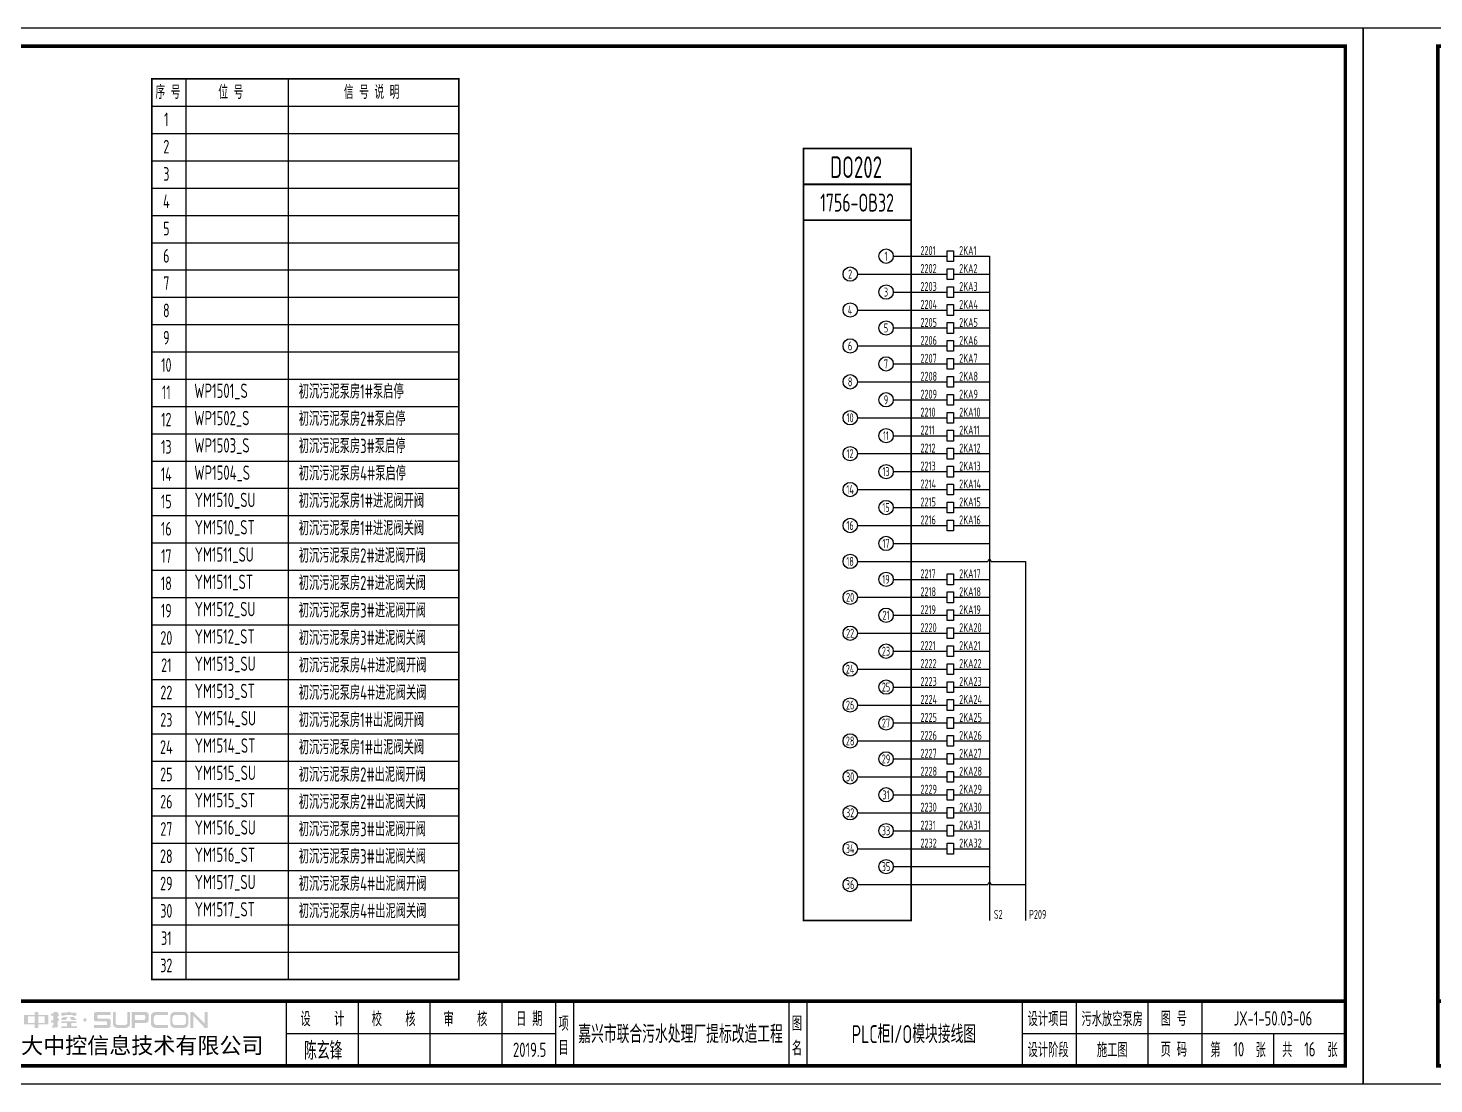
# Model space of a CAD drawing. Header units: millimetres. Extents: x 30557 to 235556, y -116603 to -73383.
# Drawn here: x 135185 to 139101, y -83067 to -80127 of the extents above; entities that cross this region are included whole.
import ezdxf
from ezdxf.enums import TextEntityAlignment as Align

# ---------------------------------------------------------------- set-up
doc = ezdxf.new("R2010")
doc.units = ezdxf.units.MM
doc.layers.add('1', color=3, linetype='Continuous')
doc.layers.add('_Drawing', color=7, linetype='Continuous', lineweight=25)
doc.styles.add('supcon', font='sceie.shx', dxfattribs={"width": 0.75, "height": 40, "bigfont": 'sceic.shx'})
doc.styles.add('Title', font='', dxfattribs={"height": 45})
doc.styles.get('Title').set_extended_font_data('SimHei')

# ---------------------------------------------------------------- blocks, each defined once
blk = doc.blocks.new('中控·SUPCON')
at = {"linetype": 'Continuous'}
h = blk.add_hatch(color=2, dxfattribs=at)
h.dxf.hatch_style = 1
h.paths.add_polyline_path([(34, 33), (20, 33), (20, 37), (15, 37), (15, 36), (15, 33), (0, 33), (0, 20), (13, 20), (15, 20), (15, 15), (20, 15), (20, 20), (22, 20), (34, 20)])
h.paths.add_polyline_path([(20, 30), (20, 31), (29, 31), (29, 22), (20, 22)], flags=16)
h.paths.add_polyline_path([(15, 30), (15, 22), (6, 22), (6, 31), (15, 31)], flags=16)
h.paths.add_polyline_path([(47, 32), (49, 32), (49, 35), (47, 35), (47, 37), (41, 37), (41, 35), (38, 35), (38, 32), (41, 32), (41, 25.8), (38, 25), (38, 22), (41, 22.8), (41, 18.3), (39, 17), (39, 15), (47, 16), (47, 24.5), (49, 25), (49, 28), (47, 27.5)])
h.paths.add_polyline_path([(61, 30), (55, 30), (52, 28), (52, 26), (58, 26)])
h.paths.add_polyline_path([(73, 28), (71, 28), (70, 30), (64, 30), (66, 26), (73, 26)])
h.paths.add_polyline_path([(73, 36), (64.6, 36), (64.6, 37), (60.4, 37), (60.4, 36), (52, 36), (52, 32), (56.8, 32), (56.8, 33.1), (68.2, 33.1), (68.2, 32), (73, 32)])
h.paths.add_polyline_path([(66, 22), (73, 22), (73, 24), (52, 24), (52, 22), (60, 22), (60, 17), (52, 17), (52, 15), (74, 15), (74, 17), (66, 17)])
h.paths.add_polyline_path([(82.7, 26.1, 1), (87.6, 26.1, 1)])
h.paths.add_polyline_path([(118, 28), (103.5, 28, -0.414214), (102.5, 29), (102.5, 32, -0.414214), (103.5, 33), (121, 33), (121, 37), (100.5, 37, 0.414214), (97.5, 34), (97.5, 27, 0.414214), (100.5, 24), (115, 24, -0.414214), (116, 23), (116, 20, -0.414214), (115, 19), (97.5, 19), (97.5, 15), (118, 15, 0.414214), (121, 18), (121, 25, 0.414214)])
h.paths.add_polyline_path([(128, 37), (124, 37), (124, 36), (124, 21, 0.414214), (130, 15), (142, 15, 0.414214), (148, 21), (148, 37), (144, 37), (144, 22, -0.414214), (141, 19), (131, 19, -0.414214), (128, 22)])
h.paths.add_polyline_path([(174, 26), (174, 33, 0.414214), (170, 37), (150, 37), (150, 36), (150, 15), (155, 15), (155, 22), (170, 22, 0.414214)])
h.paths.add_polyline_path([(167, 26), (155, 26), (155, 33), (167, 33, -0.414214), (169, 31), (169, 28, -0.414214)], flags=16)
h.paths.add_polyline_path([(201, 19), (185, 19, -0.414214), (181, 23), (181, 29, -0.414214), (185, 33), (201, 33), (201, 37), (183, 37, 0.414214), (177, 31), (177, 21, 0.414214), (183, 15), (201, 15)])
h.paths.add_polyline_path([(229, 21), (229, 31, 0.414214), (223, 37), (210, 37, 0.414214), (204, 31), (204, 21, 0.414214), (210, 15), (223, 15, 0.414214)])
h.paths.add_polyline_path([(207, 23), (207, 29, -0.414214), (211, 33), (222, 33, -0.414214), (226, 29), (226, 23, -0.414214), (222, 19), (211, 19, -0.414214)], flags=16)
h.paths.add_polyline_path([(236, 32.1), (252, 15), (256, 15), (256, 37), (252, 37), (252, 21), (236, 37), (232, 37), (232, 36), (232, 15), (236, 15)])
h = blk.add_hatch(color=2, dxfattribs=at)
h.dxf.hatch_style = 1
h.paths.add_polyline_path([(34, 33), (20, 33), (20, 37), (15, 37), (15, 36), (15, 33), (0, 33), (0, 20), (13, 20), (15, 20), (15, 15), (20, 15), (20, 20), (22, 20), (34, 20)])
h.paths.add_polyline_path([(20, 30), (20, 31), (29, 31), (29, 22), (20, 22)], flags=16)
h.paths.add_polyline_path([(15, 30), (15, 22), (6, 22), (6, 31), (15, 31)], flags=16)
h.paths.add_polyline_path([(47, 32), (49, 32), (49, 35), (47, 35), (47, 37), (41, 37), (41, 35), (38, 35), (38, 32), (41, 32), (41, 25.8), (38, 25), (38, 22), (41, 22.8), (41, 18.3), (39, 17), (39, 15), (47, 16), (47, 24.5), (49, 25), (49, 28), (47, 27.5)])
h.paths.add_polyline_path([(61, 30), (55, 30), (52, 28), (52, 26), (58, 26)])
h.paths.add_polyline_path([(73, 28), (71, 28), (70, 30), (64, 30), (66, 26), (73, 26)])
h.paths.add_polyline_path([(73, 36), (64.6, 36), (64.6, 37), (60.4, 37), (60.4, 36), (52, 36), (52, 32), (56.8, 32), (56.8, 33.1), (68.2, 33.1), (68.2, 32), (73, 32)])
h.paths.add_polyline_path([(66, 22), (73, 22), (73, 24), (52, 24), (52, 22), (60, 22), (60, 17), (52, 17), (52, 15), (74, 15), (74, 17), (66, 17)])
h.paths.add_polyline_path([(82.7, 26.1, 1), (87.6, 26.1, 1)])
h.paths.add_polyline_path([(118, 28), (103.5, 28, -0.414214), (102.5, 29), (102.5, 32, -0.414214), (103.5, 33), (121, 33), (121, 37), (100.5, 37, 0.414214), (97.5, 34), (97.5, 27, 0.414214), (100.5, 24), (115, 24, -0.414214), (116, 23), (116, 20, -0.414214), (115, 19), (97.5, 19), (97.5, 15), (118, 15, 0.414214), (121, 18), (121, 25, 0.414214)])
h.paths.add_polyline_path([(128, 37), (124, 37), (124, 36), (124, 21, 0.414214), (130, 15), (142, 15, 0.414214), (148, 21), (148, 37), (144, 37), (144, 22, -0.414214), (141, 19), (131, 19, -0.414214), (128, 22)])
h.paths.add_polyline_path([(174, 26), (174, 33, 0.414214), (170, 37), (150, 37), (150, 36), (150, 15), (155, 15), (155, 22), (170, 22, 0.414214)])
h.paths.add_polyline_path([(167, 26), (155, 26), (155, 33), (167, 33, -0.414214), (169, 31), (169, 28, -0.414214)], flags=16)
h.paths.add_polyline_path([(201, 19), (185, 19, -0.414214), (181, 23), (181, 29, -0.414214), (185, 33), (201, 33), (201, 37), (183, 37, 0.414214), (177, 31), (177, 21, 0.414214), (183, 15), (201, 15)])
h.paths.add_polyline_path([(229, 21), (229, 31, 0.414214), (223, 37), (210, 37, 0.414214), (204, 31), (204, 21, 0.414214), (210, 15), (223, 15, 0.414214)])
h.paths.add_polyline_path([(207, 23), (207, 29, -0.414214), (211, 33), (222, 33, -0.414214), (226, 29), (226, 23, -0.414214), (222, 19), (211, 19, -0.414214)], flags=16)
h.paths.add_polyline_path([(236, 32.1), (252, 15), (256, 15), (256, 37), (252, 37), (252, 21), (236, 37), (232, 37), (232, 36), (232, 15), (236, 15)])
h = blk.add_hatch(color=2, dxfattribs=at)
h.dxf.hatch_style = 1
h.paths.add_polyline_path([(34, 33), (20, 33), (20, 37), (15, 37), (15, 36), (15, 33), (0, 33), (0, 20), (13, 20), (15, 20), (15, 15), (20, 15), (20, 20), (22, 20), (34, 20)])
h.paths.add_polyline_path([(20, 30), (20, 31), (29, 31), (29, 22), (20, 22)], flags=16)
h.paths.add_polyline_path([(15, 30), (15, 22), (6, 22), (6, 31), (15, 31)], flags=16)
h.paths.add_polyline_path([(47, 32), (49, 32), (49, 35), (47, 35), (47, 37), (41, 37), (41, 35), (38, 35), (38, 32), (41, 32), (41, 25.8), (38, 25), (38, 22), (41, 22.8), (41, 18.3), (39, 17), (39, 15), (47, 16), (47, 24.5), (49, 25), (49, 28), (47, 27.5)])
h.paths.add_polyline_path([(61, 30), (55, 30), (52, 28), (52, 26), (58, 26)])
h.paths.add_polyline_path([(73, 28), (71, 28), (70, 30), (64, 30), (66, 26), (73, 26)])
h.paths.add_polyline_path([(73, 36), (64.6, 36), (64.6, 37), (60.4, 37), (60.4, 36), (52, 36), (52, 32), (56.8, 32), (56.8, 33.1), (68.2, 33.1), (68.2, 32), (73, 32)])
h.paths.add_polyline_path([(66, 22), (73, 22), (73, 24), (52, 24), (52, 22), (60, 22), (60, 17), (52, 17), (52, 15), (74, 15), (74, 17), (66, 17)])
h.paths.add_polyline_path([(82.7, 26.1, 1), (87.6, 26.1, 1)])
h.paths.add_polyline_path([(118, 28), (103.5, 28, -0.414214), (102.5, 29), (102.5, 32, -0.414214), (103.5, 33), (121, 33), (121, 37), (100.5, 37, 0.414214), (97.5, 34), (97.5, 27, 0.414214), (100.5, 24), (115, 24, -0.414214), (116, 23), (116, 20, -0.414214), (115, 19), (97.5, 19), (97.5, 15), (118, 15, 0.414214), (121, 18), (121, 25, 0.414214)])
h.paths.add_polyline_path([(128, 37), (124, 37), (124, 36), (124, 21, 0.414214), (130, 15), (142, 15, 0.414214), (148, 21), (148, 37), (144, 37), (144, 22, -0.414214), (141, 19), (131, 19, -0.414214), (128, 22)])
h.paths.add_polyline_path([(174, 26), (174, 33, 0.414214), (170, 37), (150, 37), (150, 36), (150, 15), (155, 15), (155, 22), (170, 22, 0.414214)])
h.paths.add_polyline_path([(167, 26), (155, 26), (155, 33), (167, 33, -0.414214), (169, 31), (169, 28, -0.414214)], flags=16)
h.paths.add_polyline_path([(201, 19), (185, 19, -0.414214), (181, 23), (181, 29, -0.414214), (185, 33), (201, 33), (201, 37), (183, 37, 0.414214), (177, 31), (177, 21, 0.414214), (183, 15), (201, 15)])
h.paths.add_polyline_path([(229, 21), (229, 31, 0.414214), (223, 37), (210, 37, 0.414214), (204, 31), (204, 21, 0.414214), (210, 15), (223, 15, 0.414214)])
h.paths.add_polyline_path([(207, 23), (207, 29, -0.414214), (211, 33), (222, 33, -0.414214), (226, 29), (226, 23, -0.414214), (222, 19), (211, 19, -0.414214)], flags=16)
h.paths.add_polyline_path([(236, 32.1), (252, 15), (256, 15), (256, 37), (252, 37), (252, 21), (236, 37), (232, 37), (232, 36), (232, 15), (236, 15)])
h = blk.add_hatch(color=2, dxfattribs=at)
h.dxf.hatch_style = 1
h.paths.add_polyline_path([(34, 33), (20, 33), (20, 37), (15, 37), (15, 36), (15, 33), (0, 33), (0, 20), (13, 20), (15, 20), (15, 15), (20, 15), (20, 20), (22, 20), (34, 20)])
h.paths.add_polyline_path([(20, 30), (20, 31), (29, 31), (29, 22), (20, 22)], flags=16)
h.paths.add_polyline_path([(15, 30), (15, 22), (6, 22), (6, 31), (15, 31)], flags=16)
h.paths.add_polyline_path([(47, 32), (49, 32), (49, 35), (47, 35), (47, 37), (41, 37), (41, 35), (38, 35), (38, 32), (41, 32), (41, 25.8), (38, 25), (38, 22), (41, 22.8), (41, 18.3), (39, 17), (39, 15), (47, 16), (47, 24.5), (49, 25), (49, 28), (47, 27.5)])
h.paths.add_polyline_path([(61, 30), (55, 30), (52, 28), (52, 26), (58, 26)])
h.paths.add_polyline_path([(73, 28), (71, 28), (70, 30), (64, 30), (66, 26), (73, 26)])
h.paths.add_polyline_path([(73, 36), (64.6, 36), (64.6, 37), (60.4, 37), (60.4, 36), (52, 36), (52, 32), (56.8, 32), (56.8, 33.1), (68.2, 33.1), (68.2, 32), (73, 32)])
h.paths.add_polyline_path([(66, 22), (73, 22), (73, 24), (52, 24), (52, 22), (60, 22), (60, 17), (52, 17), (52, 15), (74, 15), (74, 17), (66, 17)])
h.paths.add_polyline_path([(82.7, 26.1, 1), (87.6, 26.1, 1)])
h.paths.add_polyline_path([(118, 28), (103.5, 28, -0.414214), (102.5, 29), (102.5, 32, -0.414214), (103.5, 33), (121, 33), (121, 37), (100.5, 37, 0.414214), (97.5, 34), (97.5, 27, 0.414214), (100.5, 24), (115, 24, -0.414214), (116, 23), (116, 20, -0.414214), (115, 19), (97.5, 19), (97.5, 15), (118, 15, 0.414214), (121, 18), (121, 25, 0.414214)])
h.paths.add_polyline_path([(128, 37), (124, 37), (124, 36), (124, 21, 0.414214), (130, 15), (142, 15, 0.414214), (148, 21), (148, 37), (144, 37), (144, 22, -0.414214), (141, 19), (131, 19, -0.414214), (128, 22)])
h.paths.add_polyline_path([(174, 26), (174, 33, 0.414214), (170, 37), (150, 37), (150, 36), (150, 15), (155, 15), (155, 22), (170, 22, 0.414214)])
h.paths.add_polyline_path([(167, 26), (155, 26), (155, 33), (167, 33, -0.414214), (169, 31), (169, 28, -0.414214)], flags=16)
h.paths.add_polyline_path([(201, 19), (185, 19, -0.414214), (181, 23), (181, 29, -0.414214), (185, 33), (201, 33), (201, 37), (183, 37, 0.414214), (177, 31), (177, 21, 0.414214), (183, 15), (201, 15)])
h.paths.add_polyline_path([(229, 21), (229, 31, 0.414214), (223, 37), (210, 37, 0.414214), (204, 31), (204, 21, 0.414214), (210, 15), (223, 15, 0.414214)])
h.paths.add_polyline_path([(207, 23), (207, 29, -0.414214), (211, 33), (222, 33, -0.414214), (226, 29), (226, 23, -0.414214), (222, 19), (211, 19, -0.414214)], flags=16)
h.paths.add_polyline_path([(236, 32.1), (252, 15), (256, 15), (256, 37), (252, 37), (252, 21), (236, 37), (232, 37), (232, 36), (232, 15), (236, 15)])
h = blk.add_hatch(color=2, dxfattribs=at)
h.dxf.hatch_style = 1
h.paths.add_polyline_path([(34, 33), (20, 33), (20, 37), (15, 37), (15, 36), (15, 33), (0, 33), (0, 20), (13, 20), (15, 20), (15, 15), (20, 15), (20, 20), (22, 20), (34, 20)])
h.paths.add_polyline_path([(20, 30), (20, 31), (29, 31), (29, 22), (20, 22)], flags=16)
h.paths.add_polyline_path([(15, 30), (15, 22), (6, 22), (6, 31), (15, 31)], flags=16)
h.paths.add_polyline_path([(47, 32), (49, 32), (49, 35), (47, 35), (47, 37), (41, 37), (41, 35), (38, 35), (38, 32), (41, 32), (41, 25.8), (38, 25), (38, 22), (41, 22.8), (41, 18.3), (39, 17), (39, 15), (47, 16), (47, 24.5), (49, 25), (49, 28), (47, 27.5)])
h.paths.add_polyline_path([(61, 30), (55, 30), (52, 28), (52, 26), (58, 26)])
h.paths.add_polyline_path([(73, 28), (71, 28), (70, 30), (64, 30), (66, 26), (73, 26)])
h.paths.add_polyline_path([(73, 36), (64.6, 36), (64.6, 37), (60.4, 37), (60.4, 36), (52, 36), (52, 32), (56.8, 32), (56.8, 33.1), (68.2, 33.1), (68.2, 32), (73, 32)])
h.paths.add_polyline_path([(66, 22), (73, 22), (73, 24), (52, 24), (52, 22), (60, 22), (60, 17), (52, 17), (52, 15), (74, 15), (74, 17), (66, 17)])
h.paths.add_polyline_path([(82.7, 26.1, 1), (87.6, 26.1, 1)])
h.paths.add_polyline_path([(118, 28), (103.5, 28, -0.414214), (102.5, 29), (102.5, 32, -0.414214), (103.5, 33), (121, 33), (121, 37), (100.5, 37, 0.414214), (97.5, 34), (97.5, 27, 0.414214), (100.5, 24), (115, 24, -0.414214), (116, 23), (116, 20, -0.414214), (115, 19), (97.5, 19), (97.5, 15), (118, 15, 0.414214), (121, 18), (121, 25, 0.414214)])
h.paths.add_polyline_path([(128, 37), (124, 37), (124, 36), (124, 21, 0.414214), (130, 15), (142, 15, 0.414214), (148, 21), (148, 37), (144, 37), (144, 22, -0.414214), (141, 19), (131, 19, -0.414214), (128, 22)])
h.paths.add_polyline_path([(174, 26), (174, 33, 0.414214), (170, 37), (150, 37), (150, 36), (150, 15), (155, 15), (155, 22), (170, 22, 0.414214)])
h.paths.add_polyline_path([(167, 26), (155, 26), (155, 33), (167, 33, -0.414214), (169, 31), (169, 28, -0.414214)], flags=16)
h.paths.add_polyline_path([(201, 19), (185, 19, -0.414214), (181, 23), (181, 29, -0.414214), (185, 33), (201, 33), (201, 37), (183, 37, 0.414214), (177, 31), (177, 21, 0.414214), (183, 15), (201, 15)])
h.paths.add_polyline_path([(229, 21), (229, 31, 0.414214), (223, 37), (210, 37, 0.414214), (204, 31), (204, 21, 0.414214), (210, 15), (223, 15, 0.414214)])
h.paths.add_polyline_path([(207, 23), (207, 29, -0.414214), (211, 33), (222, 33, -0.414214), (226, 29), (226, 23, -0.414214), (222, 19), (211, 19, -0.414214)], flags=16)
h.paths.add_polyline_path([(236, 32.1), (252, 15), (256, 15), (256, 37), (252, 37), (252, 21), (236, 37), (232, 37), (232, 36), (232, 15), (236, 15)])
h = blk.add_hatch(color=2, dxfattribs=at)
h.dxf.hatch_style = 1
h.paths.add_polyline_path([(34, 33), (20, 33), (20, 37), (15, 37), (15, 36), (15, 33), (0, 33), (0, 20), (13, 20), (15, 20), (15, 15), (20, 15), (20, 20), (22, 20), (34, 20)])
h.paths.add_polyline_path([(20, 30), (20, 31), (29, 31), (29, 22), (20, 22)], flags=16)
h.paths.add_polyline_path([(15, 30), (15, 22), (6, 22), (6, 31), (15, 31)], flags=16)
h.paths.add_polyline_path([(47, 32), (49, 32), (49, 35), (47, 35), (47, 37), (41, 37), (41, 35), (38, 35), (38, 32), (41, 32), (41, 25.8), (38, 25), (38, 22), (41, 22.8), (41, 18.3), (39, 17), (39, 15), (47, 16), (47, 24.5), (49, 25), (49, 28), (47, 27.5)])
h.paths.add_polyline_path([(61, 30), (55, 30), (52, 28), (52, 26), (58, 26)])
h.paths.add_polyline_path([(73, 28), (71, 28), (70, 30), (64, 30), (66, 26), (73, 26)])
h.paths.add_polyline_path([(73, 36), (64.6, 36), (64.6, 37), (60.4, 37), (60.4, 36), (52, 36), (52, 32), (56.8, 32), (56.8, 33.1), (68.2, 33.1), (68.2, 32), (73, 32)])
h.paths.add_polyline_path([(66, 22), (73, 22), (73, 24), (52, 24), (52, 22), (60, 22), (60, 17), (52, 17), (52, 15), (74, 15), (74, 17), (66, 17)])
h.paths.add_polyline_path([(82.7, 26.1, 1), (87.6, 26.1, 1)])
h.paths.add_polyline_path([(118, 28), (103.5, 28, -0.414214), (102.5, 29), (102.5, 32, -0.414214), (103.5, 33), (121, 33), (121, 37), (100.5, 37, 0.414214), (97.5, 34), (97.5, 27, 0.414214), (100.5, 24), (115, 24, -0.414214), (116, 23), (116, 20, -0.414214), (115, 19), (97.5, 19), (97.5, 15), (118, 15, 0.414214), (121, 18), (121, 25, 0.414214)])
h.paths.add_polyline_path([(128, 37), (124, 37), (124, 36), (124, 21, 0.414214), (130, 15), (142, 15, 0.414214), (148, 21), (148, 37), (144, 37), (144, 22, -0.414214), (141, 19), (131, 19, -0.414214), (128, 22)])
h.paths.add_polyline_path([(174, 26), (174, 33, 0.414214), (170, 37), (150, 37), (150, 36), (150, 15), (155, 15), (155, 22), (170, 22, 0.414214)])
h.paths.add_polyline_path([(167, 26), (155, 26), (155, 33), (167, 33, -0.414214), (169, 31), (169, 28, -0.414214)], flags=16)
h.paths.add_polyline_path([(201, 19), (185, 19, -0.414214), (181, 23), (181, 29, -0.414214), (185, 33), (201, 33), (201, 37), (183, 37, 0.414214), (177, 31), (177, 21, 0.414214), (183, 15), (201, 15)])
h.paths.add_polyline_path([(229, 21), (229, 31, 0.414214), (223, 37), (210, 37, 0.414214), (204, 31), (204, 21, 0.414214), (210, 15), (223, 15, 0.414214)])
h.paths.add_polyline_path([(207, 23), (207, 29, -0.414214), (211, 33), (222, 33, -0.414214), (226, 29), (226, 23, -0.414214), (222, 19), (211, 19, -0.414214)], flags=16)
h.paths.add_polyline_path([(236, 32.1), (252, 15), (256, 15), (256, 37), (252, 37), (252, 21), (236, 37), (232, 37), (232, 36), (232, 15), (236, 15)])
blk = doc.blocks.new('supcon图框')
at = {"linetype": 'Continuous'}
for p, q in [((6145.7, 4361.7), (1987.7, 4361.7)), ((1987.7, 4361.7), (1987.7, 1421.7)), ((6145.7, 1421.7), (6145.7, 4361.7)), ((1987.7, 1421.7), (6145.7, 1421.7))]:
    blk.add_line(p, q, dxfattribs=at)
for p, q in [((3145.7, 1651.7), (3145.7, 1471.7)), ((3345.7, 1651.7), (3345.7, 1471.7)), ((3545.7, 1651.7), (3545.7, 1471.7)), ((3745.7, 1651.7), (3745.7, 1471.7)), ((3895.7, 1651.7), (3895.7, 1471.7)), ((3945.7, 1651.7), (3945.7, 1471.7)), ((4545.7, 1651.7), (4545.7, 1471.7)), ((4595.7, 1651.7), (4595.7, 1471.7)), ((5195.7, 1651.7), (5195.7, 1471.7)), ((5345.7, 1651.7), (5345.7, 1471.7)), ((5545.7, 1651.7), (5545.7, 1471.7)), ((5695.7, 1651.7), (5695.7, 1471.7)), ((3145.7, 1561.7), (3895.7, 1561.7)), ((5195.7, 1561.7), (6095.7, 1561.7)), ((5895.7, 1561.7), (5895.7, 1471.7))]:
    blk.add_line(p, q)
at = {"linetype": 'Continuous', "const_width": 10}
blk.add_lwpolyline([(2195.7, 4311.7), (6095.7, 4311.7), (6095.7, 1471.7), (2195.7, 1471.7)], close=True, dxfattribs=at)
blk.add_lwpolyline([(2195.7, 1651.7), (6095.7, 1651.7)], dxfattribs=at)
at = {"linetype": 'Continuous', "xscale": 2, "yscale": 2, "zscale": 2}
blk.add_blockref('中控·SUPCON', (2414.6, 1547.7), dxfattribs=at)
at = {"style": 'supcon', "width": 0.75}
for s, p in [('设    计', (3246.2, 1604.2)), ('校    核', (3444.8, 1604.2)), ('审    核', (3644.5, 1604.2)), ('日 期', (3822.5, 1604.2)), ('项', (3918.2, 1590.7)), ('图', (4568.2, 1590.7)), ('设计项目', (5268, 1604.2)), ('图 号', (5618, 1604.2)), ('目', (3918.2, 1522.9)), ('名', (4568.2, 1522.9)), ('设计阶段', (5268, 1518.1)), ('施工图', (5446.5, 1518.1)), ('页 码', (5618, 1518.1)), ('第      张', (5797, 1518.1)), ('共      张', (5997, 1518.1))]:
    blk.add_text(s, height=40, dxfattribs=at).set_placement(p, align=Align.MIDDLE)
at = {"style": 'Title'}
blk.add_text('浙江浙大中控信息技术有限公司', height=45, dxfattribs=at).set_placement((2222.8, 1506.2))
blk = doc.blocks.new('1756-OB32')
at = {"linetype": 'Continuous'}
for p, q in [((13708.2, 29269.5), (13858.2, 29269.5)), ((13608.2, 29219.5), (13858.2, 29219.5)), ((13708.2, 29169.5), (13858.2, 29169.5)), ((13608.2, 29119.5), (13858.2, 29119.5)), ((13708.2, 29069.5), (13858.2, 29069.5)), ((13608.2, 29019.5), (13858.2, 29019.5)), ((13708.2, 28969.5), (13858.2, 28969.5)), ((13608.2, 28919.5), (13858.2, 28919.5)), ((13708.2, 28869.5), (13858.2, 28869.5)), ((13608.2, 28819.5), (13858.2, 28819.5)), ((13708.2, 28769.5), (13858.2, 28769.5)), ((13608.2, 28719.5), (13858.2, 28719.5)), ((13708.2, 28669.5), (13858.2, 28669.5)), ((13608.2, 28619.5), (13858.2, 28619.5)), ((13708.2, 28569.5), (13858.2, 28569.5)), ((13608.2, 28519.5), (13858.2, 28519.5)), ((13708.2, 28369.5), (13858.2, 28369.5)), ((13608.2, 28319.5), (13858.2, 28319.5)), ((13708.2, 28269.5), (13858.2, 28269.5)), ((13608.2, 28219.5), (13858.2, 28219.5)), ((13708.2, 28169.5), (13858.2, 28169.5)), ((13608.2, 28119.5), (13858.2, 28119.5)), ((13708.2, 28069.5), (13858.2, 28069.5)), ((13608.2, 28019.5), (13858.2, 28019.5)), ((13708.2, 27969.5), (13858.2, 27969.5)), ((13608.2, 27919.5), (13858.2, 27919.5)), ((13708.2, 27869.5), (13858.2, 27869.5)), ((13608.2, 27819.5), (13858.2, 27819.5)), ((13708.2, 27769.5), (13858.2, 27769.5)), ((13608.2, 27719.5), (13858.2, 27719.5)), ((13708.2, 27669.5), (13858.2, 27669.5)), ((13608.2, 27619.5), (13858.2, 27619.5))]:
    blk.add_line(p, q, dxfattribs=at)
at = {"color": 5, "linetype": 'Continuous'}
for p, q in [((13876.2, 29269.5), (13976.2, 29269.5)), ((13976.2, 29269.5), (13976.2, 27419.5)), ((13876.2, 29219.5), (13976.2, 29219.5)), ((13876.2, 29169.5), (13976.2, 29169.5)), ((13876.2, 29119.5), (13976.2, 29119.5)), ((13876.2, 29069.5), (13976.2, 29069.5)), ((13876.2, 29019.5), (13976.2, 29019.5)), ((13876.2, 28969.5), (13976.2, 28969.5)), ((13876.2, 28919.5), (13976.2, 28919.5)), ((13876.2, 28869.5), (13976.2, 28869.5)), ((13876.2, 28819.5), (13976.2, 28819.5)), ((13876.2, 28769.5), (13976.2, 28769.5)), ((13876.2, 28719.5), (13976.2, 28719.5)), ((13876.2, 28669.5), (13976.2, 28669.5)), ((13876.2, 28619.5), (13976.2, 28619.5)), ((13876.2, 28569.5), (13976.2, 28569.5)), ((13876.2, 28519.5), (13976.2, 28519.5)), ((13708.2, 28469.5), (13976.2, 28469.5)), ((13876.2, 28369.5), (13976.2, 28369.5)), ((13876.2, 28319.5), (13976.2, 28319.5)), ((13876.2, 28269.5), (13976.2, 28269.5)), ((13876.2, 28219.5), (13976.2, 28219.5)), ((13876.2, 28169.5), (13976.2, 28169.5)), ((13876.2, 28119.5), (13976.2, 28119.5)), ((13876.2, 28069.5), (13976.2, 28069.5)), ((13876.2, 28019.5), (13976.2, 28019.5)), ((13876.2, 27969.5), (13976.2, 27969.5)), ((13876.2, 27919.5), (13976.2, 27919.5)), ((13876.2, 27869.5), (13976.2, 27869.5)), ((13876.2, 27819.5), (13976.2, 27819.5)), ((13876.2, 27769.5), (13976.2, 27769.5)), ((13876.2, 27719.5), (13976.2, 27719.5)), ((13876.2, 27669.5), (13976.2, 27669.5)), ((13876.2, 27619.5), (13976.2, 27619.5)), ((13708.2, 27569.5), (13976.2, 27569.5))]:
    blk.add_line(p, q, dxfattribs=at)
at = {"color": 37, "linetype": 'Continuous'}
for p, q in [((13981.2, 28419.5), (14076.2, 28419.5)), ((14076.2, 28419.5), (14076.2, 27419.5)), ((13608.2, 27519.5), (13971.2, 27519.5)), ((13981.2, 27519.5), (14076.2, 27519.5))]:
    blk.add_line(p, q, dxfattribs=at)
at = {"linetype": 'Continuous', "const_width": 5}
blk.add_lwpolyline([(13458.2, 29569.5), (13758.2, 29569.5), (13758.2, 27419.5), (13458.2, 27419.5)], close=True, dxfattribs=at)
for points in [[(13458.2, 29469.5), (13758.2, 29469.5)], [(13458.2, 29369.5), (13758.2, 29369.5)]]:
    blk.add_lwpolyline(points, dxfattribs=at)
at = {"linetype": 'Continuous'}
for points in [[(13858.2, 29284.5), (13876.2, 29284.5), (13876.2, 29254.5), (13858.2, 29254.5)], [(13858.2, 29234.5), (13876.2, 29234.5), (13876.2, 29204.5), (13858.2, 29204.5)], [(13858.2, 29184.5), (13876.2, 29184.5), (13876.2, 29154.5), (13858.2, 29154.5)], [(13858.2, 29134.5), (13876.2, 29134.5), (13876.2, 29104.5), (13858.2, 29104.5)], [(13858.2, 29084.5), (13876.2, 29084.5), (13876.2, 29054.5), (13858.2, 29054.5)], [(13858.2, 29034.5), (13876.2, 29034.5), (13876.2, 29004.5), (13858.2, 29004.5)], [(13858.2, 28984.5), (13876.2, 28984.5), (13876.2, 28954.5), (13858.2, 28954.5)], [(13858.2, 28934.5), (13876.2, 28934.5), (13876.2, 28904.5), (13858.2, 28904.5)], [(13858.2, 28884.5), (13876.2, 28884.5), (13876.2, 28854.5), (13858.2, 28854.5)], [(13858.2, 28834.5), (13876.2, 28834.5), (13876.2, 28804.5), (13858.2, 28804.5)], [(13858.2, 28784.5), (13876.2, 28784.5), (13876.2, 28754.5), (13858.2, 28754.5)], [(13858.2, 28734.5), (13876.2, 28734.5), (13876.2, 28704.5), (13858.2, 28704.5)], [(13858.2, 28684.5), (13876.2, 28684.5), (13876.2, 28654.5), (13858.2, 28654.5)], [(13858.2, 28634.5), (13876.2, 28634.5), (13876.2, 28604.5), (13858.2, 28604.5)], [(13858.2, 28584.5), (13876.2, 28584.5), (13876.2, 28554.5), (13858.2, 28554.5)], [(13858.2, 28534.5), (13876.2, 28534.5), (13876.2, 28504.5), (13858.2, 28504.5)], [(13858.2, 28384.5), (13876.2, 28384.5), (13876.2, 28354.5), (13858.2, 28354.5)], [(13858.2, 28334.5), (13876.2, 28334.5), (13876.2, 28304.5), (13858.2, 28304.5)], [(13858.2, 28284.5), (13876.2, 28284.5), (13876.2, 28254.5), (13858.2, 28254.5)], [(13858.2, 28234.5), (13876.2, 28234.5), (13876.2, 28204.5), (13858.2, 28204.5)], [(13858.2, 28184.5), (13876.2, 28184.5), (13876.2, 28154.5), (13858.2, 28154.5)], [(13858.2, 28134.5), (13876.2, 28134.5), (13876.2, 28104.5), (13858.2, 28104.5)], [(13858.2, 28084.5), (13876.2, 28084.5), (13876.2, 28054.5), (13858.2, 28054.5)], [(13858.2, 28034.5), (13876.2, 28034.5), (13876.2, 28004.5), (13858.2, 28004.5)], [(13858.2, 27984.5), (13876.2, 27984.5), (13876.2, 27954.5), (13858.2, 27954.5)], [(13858.2, 27934.5), (13876.2, 27934.5), (13876.2, 27904.5), (13858.2, 27904.5)], [(13858.2, 27884.5), (13876.2, 27884.5), (13876.2, 27854.5), (13858.2, 27854.5)], [(13858.2, 27834.5), (13876.2, 27834.5), (13876.2, 27804.5), (13858.2, 27804.5)], [(13858.2, 27784.5), (13876.2, 27784.5), (13876.2, 27754.5), (13858.2, 27754.5)], [(13858.2, 27734.5), (13876.2, 27734.5), (13876.2, 27704.5), (13858.2, 27704.5)], [(13858.2, 27684.5), (13876.2, 27684.5), (13876.2, 27654.5), (13858.2, 27654.5)], [(13858.2, 27634.5), (13876.2, 27634.5), (13876.2, 27604.5), (13858.2, 27604.5)]]:
    blk.add_lwpolyline(points, close=True, dxfattribs=at)
at = {"lineweight": -3}
for centre in [(13688.2, 29269.5), (13588.2, 29219.5), (13688.2, 29169.5), (13588.2, 29119.5), (13688.2, 29069.5), (13588.2, 29019.5), (13688.2, 28969.5), (13588.2, 28919.5), (13688.2, 28869.5), (13588.2, 28819.5), (13688.2, 28769.5), (13588.2, 28719.5), (13688.2, 28669.5), (13588.2, 28619.5), (13688.2, 28569.5), (13588.2, 28519.5), (13688.2, 28469.5), (13588.2, 28419.5), (13688.2, 28369.5), (13588.2, 28319.5), (13688.2, 28269.5), (13588.2, 28219.5), (13688.2, 28169.5), (13588.2, 28119.5), (13688.2, 28069.5), (13588.2, 28019.5), (13688.2, 27969.5), (13588.2, 27919.5), (13688.2, 27869.5), (13588.2, 27819.5), (13688.2, 27769.5), (13588.2, 27719.5), (13688.2, 27669.5), (13588.2, 27619.5), (13688.2, 27569.5), (13588.2, 27519.5)]:
    blk.add_circle(centre, 20, dxfattribs=at)
at = {"color": 37, "linetype": 'Continuous'}
blk.add_arc((13976.2, 27519.5), 5, 0, 180, dxfattribs=at)
at = {"color": 7, "style": 'supcon', "width": 0.75}
blk.add_text('1756-OB32', height=50, dxfattribs=at).set_placement((13607.3, 29418.6), align=Align.MIDDLE)
at = {"style": 'supcon', "width": 0.75}
for s, p in [('1', (13687.9, 29269.5)), ('2', (13587.9, 29219.5)), ('3', (13687.9, 29169.5)), ('4', (13587.9, 29119.5)), ('5', (13687.9, 29069.5)), ('6', (13587.9, 29019.5)), ('7', (13687.9, 28969.5)), ('8', (13587.9, 28919.5)), ('9', (13687.9, 28869.5)), ('10', (13587.9, 28819.5)), ('11', (13687.9, 28769.5)), ('12', (13587.9, 28719.5)), ('13', (13687.9, 28669.5)), ('14', (13587.9, 28619.5)), ('15', (13687.9, 28569.5)), ('16', (13587.9, 28519.5)), ('17', (13687.9, 28469.5)), ('18', (13587.9, 28419.5)), ('19', (13687.9, 28369.5)), ('20', (13587.9, 28319.5)), ('21', (13687.9, 28269.5)), ('22', (13587.9, 28219.5)), ('23', (13687.9, 28169.5)), ('24', (13587.9, 28119.5)), ('25', (13687.9, 28069.5)), ('26', (13587.9, 28019.5)), ('27', (13687.9, 27969.5)), ('28', (13587.9, 27919.5)), ('29', (13687.9, 27869.5)), ('30', (13587.9, 27819.5)), ('31', (13687.9, 27769.5)), ('32', (13587.9, 27719.5)), ('33', (13687.9, 27669.5)), ('34', (13587.9, 27619.5)), ('35', (13687.9, 27569.5)), ('36', (13587.9, 27519.5))]:
    blk.add_text(s, height=25, dxfattribs=at).set_placement(p, align=Align.MIDDLE)

msp = doc.modelspace()

# ---------------------------------------------------------------- linework, layer by layer
at = {"lineweight": -3}
for p, q in [((135624.8, -80268.9), (135624.8, -81028.9)), ((135909.8, -80268.9), (135909.8, -81028.9)), ((135529.8, -80344.9), (136384.8, -80344.9)), ((135529.8, -80420.9), (136384.8, -80420.9)), ((135529.8, -80496.9), (136384.8, -80496.9)), ((135529.8, -80572.9), (136384.8, -80572.9)), ((135529.8, -80648.9), (136384.8, -80648.9)), ((135529.8, -80724.9), (136384.8, -80724.9)), ((135529.8, -80800.9), (136384.8, -80800.9)), ((135529.8, -80876.9), (136384.8, -80876.9)), ((135529.8, -80952.9), (136384.8, -80952.9)), ((135529.8, -81028.9), (136384.8, -81028.9)), ((135624.8, -81028.9), (135624.8, -82776.9)), ((135909.8, -81028.9), (135909.8, -82776.9)), ((135529.8, -81104.9), (136384.8, -81104.9)), ((135529.8, -81180.9), (136384.8, -81180.9)), ((135529.8, -81256.9), (136384.8, -81256.9)), ((135529.8, -81332.9), (136384.8, -81332.9)), ((135529.8, -81408.9), (136384.8, -81408.9)), ((135529.8, -81484.9), (136384.8, -81484.9)), ((135529.8, -81560.9), (136384.8, -81560.9)), ((135529.8, -81636.9), (136384.8, -81636.9)), ((135529.8, -81712.9), (136384.8, -81712.9)), ((135529.8, -81788.9), (136384.8, -81788.9)), ((135529.8, -81864.9), (136384.8, -81864.9)), ((135529.8, -81940.9), (136384.8, -81940.9)), ((135529.8, -82016.9), (136384.8, -82016.9)), ((135529.8, -82092.9), (136384.8, -82092.9)), ((135529.8, -82168.9), (136384.8, -82168.9)), ((135529.8, -82244.9), (136384.8, -82244.9)), ((135529.8, -82320.9), (136384.8, -82320.9)), ((135529.8, -82396.9), (136384.8, -82396.9)), ((135529.8, -82472.9), (136384.8, -82472.9)), ((135529.8, -82548.9), (136384.8, -82548.9)), ((135529.8, -82624.9), (136384.8, -82624.9)), ((135529.8, -82700.9), (136384.8, -82700.9)), ((135529.8, -82776.9), (136384.8, -82776.9))]:
    msp.add_line(p, q, dxfattribs=at)
at = {"color": 37, "linetype": 'Continuous'}
msp.add_line((137495.4, -81612.4), (137858.4, -81612.4), dxfattribs=at)
at = {"lineweight": -3, "const_width": 4.75}
msp.add_lwpolyline([(135529.8, -80268.9), (135529.8, -82776.9), (136384.8, -82776.9), (136384.8, -80268.9)], close=True, dxfattribs=at)
at = {"color": 37, "linetype": 'Continuous'}
msp.add_arc((137863.4, -81612.4), 5, 0, 180, dxfattribs=at)

# ---------------------------------------------------------------- block references
for p in [(132758.9, -84489.1), (136916.9, -84489.1)]:
    msp.add_blockref('supcon图框', p)
at = {"color": 1}
msp.add_blockref('1756-OB32', (123887.2, -110031.9), dxfattribs=at)

# ---------------------------------------------------------------- texts
at = {"style": 'supcon', "width": 0.75}
for s, p in [('序 号', (135574.9, -80324.5)), ('位 号', (135750, -80324.5)), ('信 号 说 明', (136142.4, -80324.5)), ('1', (135570.4, -80400.5)), ('2', (135570.4, -80476.5)), ('3', (135570.4, -80552.5)), ('4', (135570.4, -80628.5)), ('5', (135570.4, -80704.5)), ('6', (135570.4, -80780.5)), ('7', (135570.4, -80856.5)), ('8', (135570.4, -80932.5)), ('9', (135570.4, -81008.5)), ('10', (135570.4, -81084.5)), ('11', (135570.4, -81160.5)), ('12', (135570.4, -81236.5)), ('13', (135570.4, -81312.5)), ('14', (135570.4, -81388.5)), ('15', (135570.4, -81464.5)), ('16', (135570.4, -81540.5)), ('17', (135570.4, -81616.5)), ('18', (135570.4, -81692.5)), ('19', (135570.4, -81768.5)), ('20', (135570.4, -81844.5)), ('21', (135570.4, -81920.5)), ('22', (135570.4, -81996.5)), ('23', (135570.4, -82072.5)), ('24', (135570.4, -82148.5)), ('25', (135570.4, -82224.5)), ('26', (135570.4, -82300.5)), ('27', (135570.4, -82376.5)), ('28', (135570.4, -82452.5)), ('29', (135570.4, -82528.5)), ('30', (135570.4, -82604.5)), ('31', (135570.4, -82680.5)), ('32', (135570.4, -82756.5))]:
    msp.add_text(s, height=38, dxfattribs=at).set_placement(p, align=Align.CENTER)
at = {"color": 3, "style": 'supcon', "width": 0.75}
for s, height, p in [('DO202', 60, (137492, -80514.4)), ('污水放空泵房', 40, (138205.3, -82884.9)), ('陈玄锋', 50, (136007.4, -82972.4)), ('2019.5', 40, (136582.4, -82972.4)), ('10', 40, (138557.9, -82971)), ('16', 40, (138755.8, -82971))]:
    msp.add_text(s, height=height, dxfattribs=at).set_placement(p, align=Align.MIDDLE)
at = {"linetype": 'Continuous', "style": 'supcon', "width": 0.75}
for s, p in [('WP1501_S', (135648.3, -81157.3)), ('初沉污泥泵房1#泵启停', (135939.3, -81159.1)), ('WP1502_S', (135648.3, -81233.3)), ('初沉污泥泵房2#泵启停', (135939.3, -81235.1)), ('WP1503_S', (135648.3, -81309.3)), ('初沉污泥泵房3#泵启停', (135939.3, -81311.1)), ('WP1504_S', (135648.3, -81385.3)), ('初沉污泥泵房4#泵启停', (135939.3, -81387.1)), ('YM1510_SU', (135649.3, -81461.3)), ('初沉污泥泵房1#进泥阀开阀', (135939.3, -81463.4)), ('YM1510_ST', (135649.3, -81537.3)), ('初沉污泥泵房1#进泥阀关阀', (135939.3, -81539.7)), ('YM1511_SU', (135649.3, -81613.3)), ('初沉污泥泵房2#进泥阀开阀', (135939.3, -81616.1)), ('YM1511_ST', (135649.3, -81689.3)), ('初沉污泥泵房2#进泥阀关阀', (135939.3, -81692.5)), ('YM1512_SU', (135649.3, -81765.3)), ('初沉污泥泵房3#进泥阀开阀', (135939.3, -81768.8)), ('YM1512_ST', (135649.3, -81841.3)), ('初沉污泥泵房3#进泥阀关阀', (135939.3, -81845.2)), ('YM1513_SU', (135649.3, -81917.3)), ('初沉污泥泵房4#进泥阀开阀', (135939.3, -81921.5)), ('YM1513_ST', (135649.3, -81993.3)), ('初沉污泥泵房4#进泥阀关阀', (135939.3, -81997.9)), ('YM1514_SU', (135649.3, -82069.3)), ('初沉污泥泵房1#出泥阀开阀', (135939.3, -82073.9)), ('YM1514_ST', (135649.3, -82145.3)), ('初沉污泥泵房1#出泥阀关阀', (135939.3, -82149.9)), ('YM1515_SU', (135649.3, -82221.3)), ('初沉污泥泵房2#出泥阀开阀', (135939.3, -82225.9)), ('YM1515_ST', (135649.3, -82297.3)), ('初沉污泥泵房2#出泥阀关阀', (135939.3, -82301.9)), ('YM1516_SU', (135649.3, -82373.3)), ('初沉污泥泵房3#出泥阀开阀', (135939.3, -82377.9)), ('YM1516_ST', (135649.3, -82449.3)), ('初沉污泥泵房3#出泥阀关阀', (135939.3, -82453.9)), ('YM1517_SU', (135649.3, -82525.3)), ('初沉污泥泵房4#出泥阀开阀', (135939.3, -82529.9)), ('YM1517_ST', (135649.3, -82601.3)), ('初沉污泥泵房4#出泥阀关阀', (135939.3, -82605.9))]:
    msp.add_text(s, height=40, dxfattribs=at).set_placement(p)
at = {"layer": '1', "color": 3, "style": 'supcon', "width": 0.75}
for s, p in [('2201', (137671.1, -80759.3)), ('2KA1', (137779.1, -80759.3)), ('2202', (137671.1, -80809.3)), ('2KA2', (137779.1, -80809.3)), ('2203', (137671.1, -80859.3)), ('2KA3', (137779.1, -80859.3)), ('2204', (137671.1, -80909.3)), ('2KA4', (137779.1, -80909.3)), ('2205', (137671.1, -80959.3)), ('2KA5', (137779.1, -80959.3)), ('2206', (137671.1, -81009.3)), ('2KA6', (137779.1, -81009.3)), ('2207', (137671.1, -81059.3)), ('2KA7', (137779.1, -81059.3)), ('2208', (137671.1, -81109.3)), ('2KA8', (137779.1, -81109.3)), ('2209', (137671.1, -81159.3)), ('2KA9', (137779.1, -81159.3)), ('2210', (137671.1, -81209.3)), ('2KA10', (137779.1, -81209.3)), ('2211', (137671.1, -81259.3)), ('2KA11', (137779.1, -81259.3)), ('2212', (137671.1, -81309.3)), ('2KA12', (137779.1, -81309.3)), ('2213', (137671.1, -81359.3)), ('2KA13', (137779.1, -81359.3)), ('2214', (137671.1, -81409.3)), ('2KA14', (137779.1, -81409.3)), ('2215', (137671.1, -81459.3)), ('2KA15', (137779.1, -81459.3)), ('2216', (137671.1, -81509.3)), ('2KA16', (137779.1, -81509.3)), ('2217', (137671.1, -81659.3)), ('2KA17', (137779.1, -81659.3)), ('2218', (137671.1, -81709.3)), ('2KA18', (137779.1, -81709.3)), ('2219', (137671.1, -81759.3)), ('2KA19', (137779.1, -81759.3)), ('2220', (137671.1, -81809.3)), ('2KA20', (137779.1, -81809.3)), ('2221', (137671.1, -81859.3)), ('2KA21', (137779.1, -81859.3)), ('2222', (137671.1, -81909.3)), ('2KA22', (137779.1, -81909.3)), ('2223', (137671.1, -81959.3)), ('2KA23', (137779.1, -81959.3)), ('2224', (137671.1, -82009.3)), ('2KA24', (137779.1, -82009.3)), ('2225', (137671.1, -82059.3)), ('2KA25', (137779.1, -82059.3)), ('2226', (137671.1, -82109.3)), ('2KA26', (137779.1, -82109.3)), ('2227', (137671.1, -82159.3)), ('2KA27', (137779.1, -82159.3)), ('2228', (137671.1, -82209.3)), ('2KA28', (137779.1, -82209.3)), ('2229', (137671.1, -82259.3)), ('2KA29', (137779.1, -82259.3)), ('2230', (137671.1, -82309.3)), ('2KA30', (137779.1, -82309.3)), ('2231', (137671.1, -82359.3)), ('2KA31', (137779.1, -82359.3)), ('2232', (137671.1, -82409.3)), ('2KA32', (137779.1, -82409.3)), ('S2', (137875.7, -82607.9)), ('P209', (137973.5, -82607.9))]:
    msp.add_text(s, height=25, dxfattribs=at).set_placement(p)
at = {"layer": '_Drawing', "color": 3, "style": 'supcon', "width": 0.75}
for s, height, p in [('嘉兴市联合污水处理厂提标改造工程', 50, (137002.9, -82926.3)), ('PLC柜I/O模块接线图', 50, (137652.9, -82926.3)), ('JX-1-50.03-06', 40, (138653.1, -82884.9))]:
    msp.add_text(s, height=height, dxfattribs=at).set_placement(p, align=Align.MIDDLE)

doc.saveas('drawing.dxf')
